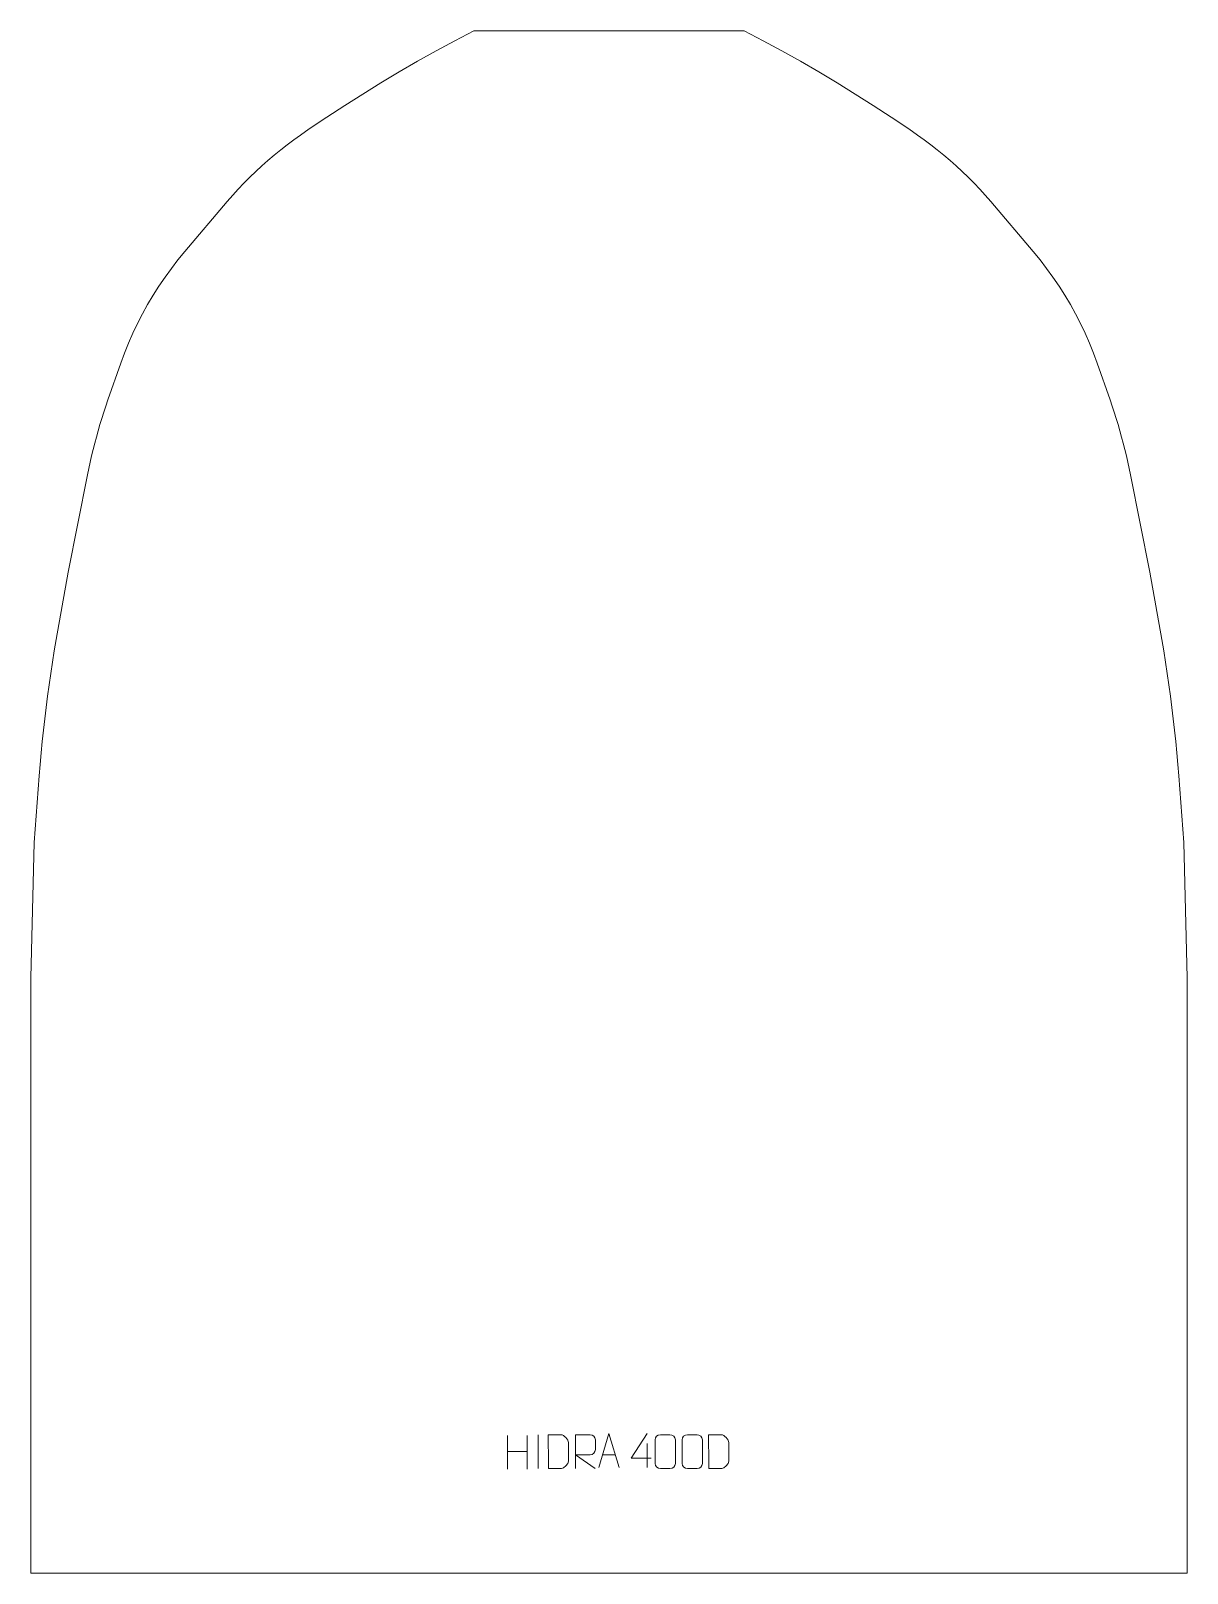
# Model space of a CAD drawing. Header units: millimetres. Extents: x -427 to 428, y 595 to 1735.
import ezdxf

# ---------------------------------------------------------------- set-up
doc = ezdxf.new("R2010")
doc.units = ezdxf.units.MM
doc.header["$MEASUREMENT"] = 0
doc.layers.add('layer 1', color=7, linetype='Continuous')

msp = doc.modelspace()

# ---------------------------------------------------------------- linework, layer by layer
at = {"layer": 'layer 1', "color": 242, "lineweight": 9}
msp.add_open_spline([(-99.4261, 1734.7358), (-99.4261, 1734.7358), (100.5733, 1734.7358), (100.5733, 1734.7358), (100.5733, 1734.7358), (100.5733, 1734.7358), (114.5157, 1727.4276), (114.5157, 1727.4276), (114.5157, 1727.4276), (114.5157, 1727.4276), (128.355, 1719.9272), (128.355, 1719.9272), (128.355, 1719.9272), (128.355, 1719.9272), (142.0896, 1712.2373), (142.0896, 1712.2373), (142.0896, 1712.2373), (142.0896, 1712.2373), (155.7172, 1704.3594), (155.7172, 1704.3594), (155.7172, 1704.3594), (155.7172, 1704.3594), (169.2357, 1696.2941), (169.2357, 1696.2941), (169.2357, 1696.2941), (169.2357, 1696.2941), (182.6402, 1688.0436), (182.6402, 1688.0436), (182.6402, 1688.0436), (182.6402, 1688.0436), (195.9312, 1679.6085), (195.9312, 1679.6085), (195.9312, 1679.6085), (195.9312, 1679.6085), (209.1042, 1670.9926), (209.1042, 1670.9926), (209.1042, 1670.9926), (209.1042, 1670.9926), (222.1578, 1662.1955), (222.1578, 1662.1955), (222.1578, 1662.1955), (222.1578, 1662.1955), (228.6229, 1657.7069), (228.6229, 1657.7069), (228.6229, 1657.7069), (228.6229, 1657.7069), (233.608, 1654.1656), (233.608, 1654.1656), (233.608, 1654.1656), (233.608, 1654.1656), (238.5158, 1650.5179), (238.5158, 1650.5179), (238.5158, 1650.5179), (238.5158, 1650.5179), (243.3432, 1646.7644), (243.3432, 1646.7644), (243.3432, 1646.7644), (243.3432, 1646.7644), (248.0878, 1642.9084), (248.0878, 1642.9084), (248.0878, 1642.9084), (248.0878, 1642.9084), (252.7481, 1638.9497), (252.7481, 1638.9497), (252.7481, 1638.9497), (252.7481, 1638.9497), (257.3228, 1634.8915), (257.3228, 1634.8915), (257.3228, 1634.8915), (257.3228, 1634.8915), (261.8067, 1630.7355), (261.8067, 1630.7355), (261.8067, 1630.7355), (261.8067, 1630.7355), (266.2015, 1626.483), (266.2015, 1626.483), (266.2015, 1626.483), (266.2015, 1626.483), (270.5024, 1622.1371), (270.5024, 1622.1371), (270.5024, 1622.1371), (270.5024, 1622.1371), (274.7082, 1617.6982), (274.7082, 1617.6982), (274.7082, 1617.6982), (274.7082, 1617.6982), (278.817, 1613.1711), (278.817, 1613.1711), (278.817, 1613.1711), (278.817, 1613.1711), (282.8276, 1608.5547), (282.8276, 1608.5547), (282.8276, 1608.5547), (282.8276, 1608.5547), (314.2004, 1571.6451), (314.2004, 1571.6451), (314.2004, 1571.6451), (314.2004, 1571.6451), (319.2759, 1565.4856), (319.2759, 1565.4856), (319.2759, 1565.4856), (319.2759, 1565.4856), (324.1606, 1559.1719), (324.1606, 1559.1719), (324.1606, 1559.1719), (324.1606, 1559.1719), (328.8501, 1552.7123), (328.8501, 1552.7123), (328.8501, 1552.7123), (328.8501, 1552.7123), (333.3384, 1546.1124), (333.3384, 1546.1124), (333.3384, 1546.1124), (333.3384, 1546.1124), (337.6227, 1539.377), (337.6227, 1539.377), (337.6227, 1539.377), (337.6227, 1539.377), (341.6984, 1532.5148), (341.6984, 1532.5148), (341.6984, 1532.5148), (341.6984, 1532.5148), (345.5623, 1525.5298), (345.5623, 1525.5298), (345.5623, 1525.5298), (345.5623, 1525.5298), (349.2097, 1518.4302), (349.2097, 1518.4302), (349.2097, 1518.4302), (349.2097, 1518.4302), (352.6378, 1511.2214), (352.6378, 1511.2214), (352.6378, 1511.2214), (352.6378, 1511.2214), (355.8437, 1503.9119), (355.8437, 1503.9119), (355.8437, 1503.9119), (355.8437, 1503.9119), (358.8245, 1496.5067), (358.8245, 1496.5067), (358.8245, 1496.5067), (358.8245, 1496.5067), (361.5759, 1489.0142), (361.5759, 1489.0142), (361.5759, 1489.0142), (361.5759, 1489.0142), (371.0749, 1461.876), (371.0749, 1461.876), (371.0749, 1461.876), (371.0749, 1461.876), (372.6288, 1457.3498), (372.6288, 1457.3498), (372.6288, 1457.3498), (372.6288, 1457.3498), (374.1308, 1452.8074), (374.1308, 1452.8074), (374.1308, 1452.8074), (374.1308, 1452.8074), (375.5798, 1448.2484), (375.5798, 1448.2484), (375.5798, 1448.2484), (375.5798, 1448.2484), (376.976, 1443.6716), (376.976, 1443.6716), (376.976, 1443.6716), (376.976, 1443.6716), (378.3178, 1439.0794), (378.3178, 1439.0794), (378.3178, 1439.0794), (378.3178, 1439.0794), (379.608, 1434.4716), (379.608, 1434.4716), (379.608, 1434.4716), (379.608, 1434.4716), (380.843, 1429.8497), (380.843, 1429.8497), (380.843, 1429.8497), (380.843, 1429.8497), (382.025, 1425.2134), (382.025, 1425.2134), (382.025, 1425.2134), (382.025, 1425.2134), (383.1531, 1420.5637), (383.1531, 1420.5637), (383.1531, 1420.5637), (383.1531, 1420.5637), (384.228, 1415.9021), (384.228, 1415.9021), (384.228, 1415.9021), (384.228, 1415.9021), (385.2475, 1411.227), (385.2475, 1411.227), (385.2475, 1411.227), (385.2475, 1411.227), (386.2123, 1406.541), (386.2123, 1406.541), (386.2123, 1406.541), (386.2123, 1406.541), (400.5738, 1334.7359), (400.5738, 1334.7359), (400.5738, 1334.7359), (400.5738, 1334.7359), (409.3233, 1284.7359), (409.3233, 1284.7359), (409.3233, 1284.7359), (409.3233, 1284.7359), (410.7471, 1276.4035), (410.7471, 1276.4035), (410.7471, 1276.4035), (410.7471, 1276.4035), (412.101, 1268.0601), (412.101, 1268.0601), (412.101, 1268.0601), (412.101, 1268.0601), (413.388, 1259.7057), (413.388, 1259.7057), (413.388, 1259.7057), (413.388, 1259.7057), (414.6053, 1251.3401), (414.6053, 1251.3401), (414.6053, 1251.3401), (414.6053, 1251.3401), (415.754, 1242.9657), (415.754, 1242.9657), (415.754, 1242.9657), (415.754, 1242.9657), (416.8346, 1234.5816), (416.8346, 1234.5816), (416.8346, 1234.5816), (416.8346, 1234.5816), (417.8454, 1226.1897), (417.8454, 1226.1897), (417.8454, 1226.1897), (417.8454, 1226.1897), (418.788, 1217.7887), (418.788, 1217.7887), (418.788, 1217.7887), (418.788, 1217.7887), (419.662, 1209.3814), (419.662, 1209.3814), (419.662, 1209.3814), (419.662, 1209.3814), (420.4676, 1200.9661), (420.4676, 1200.9661), (420.4676, 1200.9661), (420.4676, 1200.9661), (421.2028, 1192.5454), (421.2028, 1192.5454), (421.2028, 1192.5454), (421.2028, 1192.5454), (421.8694, 1184.1193), (421.8694, 1184.1193), (421.8694, 1184.1193), (421.8694, 1184.1193), (425.5731, 1134.7364), (425.5731, 1134.7364), (425.5731, 1134.7364), (425.5731, 1134.7364), (428.074, 1034.7366), (428.074, 1034.7366), (428.074, 1034.7366), (428.074, 1034.7366), (428.074, 594.7367), (428.074, 594.7367), (428.074, 594.7367), (428.074, 594.7367), (-426.9265, 594.7367), (-426.9265, 594.7367), (-426.9265, 594.7367), (-426.9265, 594.7367), (-426.9265, 1034.7366), (-426.9265, 1034.7366), (-426.9265, 1034.7366), (-426.9265, 1034.7366), (-424.4256, 1134.7364), (-424.4256, 1134.7364), (-424.4256, 1134.7364), (-424.4256, 1134.7364), (-420.7232, 1184.1193), (-420.7232, 1184.1193), (-420.7232, 1184.1193), (-420.7232, 1184.1193), (-420.0553, 1192.5454), (-420.0553, 1192.5454), (-420.0553, 1192.5454), (-420.0553, 1192.5454), (-419.3204, 1200.9661), (-419.3204, 1200.9661), (-419.3204, 1200.9661), (-419.3204, 1200.9661), (-418.5148, 1209.3814), (-418.5148, 1209.3814), (-418.5148, 1209.3814), (-418.5148, 1209.3814), (-417.6417, 1217.7887), (-417.6417, 1217.7887), (-417.6417, 1217.7887), (-417.6417, 1217.7887), (-416.6982, 1226.1897), (-416.6982, 1226.1897), (-416.6982, 1226.1897), (-416.6982, 1226.1897), (-415.6871, 1234.5816), (-415.6871, 1234.5816), (-415.6871, 1234.5816), (-415.6871, 1234.5816), (-414.6068, 1242.9657), (-414.6068, 1242.9657), (-414.6068, 1242.9657), (-414.6068, 1242.9657), (-413.4578, 1251.3401), (-413.4578, 1251.3401), (-413.4578, 1251.3401), (-413.4578, 1251.3401), (-412.2396, 1259.7057), (-412.2396, 1259.7057), (-412.2396, 1259.7057), (-412.2396, 1259.7057), (-410.9538, 1268.0601), (-410.9538, 1268.0601), (-410.9538, 1268.0601), (-410.9538, 1268.0601), (-409.5995, 1276.4035), (-409.5995, 1276.4035), (-409.5995, 1276.4035), (-409.5995, 1276.4035), (-408.1758, 1284.7359), (-408.1758, 1284.7359), (-408.1758, 1284.7359), (-408.1758, 1284.7359), (-399.4263, 1334.7359), (-399.4263, 1334.7359), (-399.4263, 1334.7359), (-399.4263, 1334.7359), (-385.0648, 1406.541), (-385.0648, 1406.541), (-385.0648, 1406.541), (-385.0648, 1406.541), (-384.0991, 1411.227), (-384.0991, 1411.227), (-384.0991, 1411.227), (-384.0991, 1411.227), (-383.0795, 1415.9021), (-383.0795, 1415.9021), (-383.0795, 1415.9021), (-383.0795, 1415.9021), (-382.0055, 1420.5637), (-382.0055, 1420.5637), (-382.0055, 1420.5637), (-382.0055, 1420.5637), (-380.8778, 1425.2134), (-380.8778, 1425.2134), (-380.8778, 1425.2134), (-380.8778, 1425.2134), (-379.6955, 1429.8497), (-379.6955, 1429.8497), (-379.6955, 1429.8497), (-379.6955, 1429.8497), (-378.4595, 1434.4716), (-378.4595, 1434.4716), (-378.4595, 1434.4716), (-378.4595, 1434.4716), (-377.1706, 1439.0794), (-377.1706, 1439.0794), (-377.1706, 1439.0794), (-377.1706, 1439.0794), (-375.8285, 1443.6716), (-375.8285, 1443.6716), (-375.8285, 1443.6716), (-375.8285, 1443.6716), (-374.4323, 1448.2484), (-374.4323, 1448.2484), (-374.4323, 1448.2484), (-374.4323, 1448.2484), (-372.9836, 1452.8074), (-372.9836, 1452.8074), (-372.9836, 1452.8074), (-372.9836, 1452.8074), (-371.4813, 1457.3498), (-371.4813, 1457.3498), (-371.4813, 1457.3498), (-371.4813, 1457.3498), (-369.9274, 1461.876), (-369.9274, 1461.876), (-369.9274, 1461.876), (-369.9274, 1461.876), (-360.4287, 1489.0142), (-360.4287, 1489.0142), (-360.4287, 1489.0142), (-360.4287, 1489.0142), (-357.6773, 1496.5067), (-357.6773, 1496.5067), (-357.6773, 1496.5067), (-357.6773, 1496.5067), (-354.6962, 1503.9119), (-354.6962, 1503.9119), (-354.6962, 1503.9119), (-354.6962, 1503.9119), (-351.4902, 1511.2214), (-351.4902, 1511.2214), (-351.4902, 1511.2214), (-351.4902, 1511.2214), (-348.0625, 1518.4302), (-348.0625, 1518.4302), (-348.0625, 1518.4302), (-348.0625, 1518.4302), (-344.4148, 1525.5298), (-344.4148, 1525.5298), (-344.4148, 1525.5298), (-344.4148, 1525.5298), (-340.5512, 1532.5148), (-340.5512, 1532.5148), (-340.5512, 1532.5148), (-340.5512, 1532.5148), (-336.4755, 1539.377), (-336.4755, 1539.377), (-336.4755, 1539.377), (-336.4755, 1539.377), (-332.1912, 1546.1124), (-332.1912, 1546.1124), (-332.1912, 1546.1124), (-332.1912, 1546.1124), (-327.7026, 1552.7123), (-327.7026, 1552.7123), (-327.7026, 1552.7123), (-327.7026, 1552.7123), (-323.0134, 1559.1719), (-323.0134, 1559.1719), (-323.0134, 1559.1719), (-323.0134, 1559.1719), (-318.1287, 1565.4856), (-318.1287, 1565.4856), (-318.1287, 1565.4856), (-318.1287, 1565.4856), (-313.0532, 1571.6451), (-313.0532, 1571.6451), (-313.0532, 1571.6451), (-313.0532, 1571.6451), (-281.6801, 1608.5547), (-281.6801, 1608.5547), (-281.6801, 1608.5547), (-281.6801, 1608.5547), (-277.6698, 1613.1711), (-277.6698, 1613.1711), (-277.6698, 1613.1711), (-277.6698, 1613.1711), (-273.561, 1617.6982), (-273.561, 1617.6982), (-273.561, 1617.6982), (-273.561, 1617.6982), (-269.3549, 1622.1371), (-269.3549, 1622.1371), (-269.3549, 1622.1371), (-269.3549, 1622.1371), (-265.054, 1626.483), (-265.054, 1626.483), (-265.054, 1626.483), (-265.054, 1626.483), (-260.6595, 1630.7355), (-260.6595, 1630.7355), (-260.6595, 1630.7355), (-260.6595, 1630.7355), (-256.1743, 1634.8915), (-256.1743, 1634.8915), (-256.1743, 1634.8915), (-256.1743, 1634.8915), (-251.6009, 1638.9497), (-251.6009, 1638.9497), (-251.6009, 1638.9497), (-251.6009, 1638.9497), (-246.9403, 1642.9084), (-246.9403, 1642.9084), (-246.9403, 1642.9084), (-246.9403, 1642.9084), (-242.1957, 1646.7644), (-242.1957, 1646.7644), (-242.1957, 1646.7644), (-242.1957, 1646.7644), (-237.3686, 1650.5179), (-237.3686, 1650.5179), (-237.3686, 1650.5179), (-237.3686, 1650.5179), (-232.4608, 1654.1656), (-232.4608, 1654.1656), (-232.4608, 1654.1656), (-232.4608, 1654.1656), (-227.4757, 1657.7069), (-227.4757, 1657.7069), (-227.4757, 1657.7069), (-227.4757, 1657.7069), (-221.0106, 1662.1955), (-221.0106, 1662.1955), (-221.0106, 1662.1955), (-221.0106, 1662.1955), (-207.9567, 1670.9926), (-207.9567, 1670.9926), (-207.9567, 1670.9926), (-207.9567, 1670.9926), (-194.784, 1679.6085), (-194.784, 1679.6085), (-194.784, 1679.6085), (-194.784, 1679.6085), (-181.493, 1688.0436), (-181.493, 1688.0436), (-181.493, 1688.0436), (-181.493, 1688.0436), (-168.0872, 1696.2941), (-168.0872, 1696.2941), (-168.0872, 1696.2941), (-168.0872, 1696.2941), (-154.57, 1704.3594), (-154.57, 1704.3594), (-154.57, 1704.3594), (-154.57, 1704.3594), (-140.9424, 1712.2373), (-140.9424, 1712.2373), (-140.9424, 1712.2373), (-140.9424, 1712.2373), (-127.2075, 1719.9272), (-127.2075, 1719.9272), (-127.2075, 1719.9272), (-127.2075, 1719.9272), (-113.3681, 1727.4276), (-113.3681, 1727.4276), (-113.3681, 1727.4276), (-113.3681, 1727.4276), (-99.4261, 1734.7358), (-99.4261, 1734.7358)], degree=3, knots=[0, 0, 0, 0, 0.007518797, 0.007518797, 0.007518797, 0.007518797, 0.015037594, 0.015037594, 0.015037594, 0.015037594, 0.022556391, 0.022556391, 0.022556391, 0.022556391, 0.030075188, 0.030075188, 0.030075188, 0.030075188, 0.037593985, 0.037593985, 0.037593985, 0.037593985, 0.045112782, 0.045112782, 0.045112782, 0.045112782, 0.052631579, 0.052631579, 0.052631579, 0.052631579, 0.060150376, 0.060150376, 0.060150376, 0.060150376, 0.067669173, 0.067669173, 0.067669173, 0.067669173, 0.07518797, 0.07518797, 0.07518797, 0.07518797, 0.082706767, 0.082706767, 0.082706767, 0.082706767, 0.090225564, 0.090225564, 0.090225564, 0.090225564, 0.097744361, 0.097744361, 0.097744361, 0.097744361, 0.105263158, 0.105263158, 0.105263158, 0.105263158, 0.112781955, 0.112781955, 0.112781955, 0.112781955, 0.120300752, 0.120300752, 0.120300752, 0.120300752, 0.127819549, 0.127819549, 0.127819549, 0.127819549, 0.135338346, 0.135338346, 0.135338346, 0.135338346, 0.142857143, 0.142857143, 0.142857143, 0.142857143, 0.15037594, 0.15037594, 0.15037594, 0.15037594, 0.157894737, 0.157894737, 0.157894737, 0.157894737, 0.165413534, 0.165413534, 0.165413534, 0.165413534, 0.172932331, 0.172932331, 0.172932331, 0.172932331, 0.180451128, 0.180451128, 0.180451128, 0.180451128, 0.187969925, 0.187969925, 0.187969925, 0.187969925, 0.195488722, 0.195488722, 0.195488722, 0.195488722, 0.203007519, 0.203007519, 0.203007519, 0.203007519, 0.210526316, 0.210526316, 0.210526316, 0.210526316, 0.218045113, 0.218045113, 0.218045113, 0.218045113, 0.22556391, 0.22556391, 0.22556391, 0.22556391, 0.233082707, 0.233082707, 0.233082707, 0.233082707, 0.240601504, 0.240601504, 0.240601504, 0.240601504, 0.248120301, 0.248120301, 0.248120301, 0.248120301, 0.255639098, 0.255639098, 0.255639098, 0.255639098, 0.263157895, 0.263157895, 0.263157895, 0.263157895, 0.270676692, 0.270676692, 0.270676692, 0.270676692, 0.278195489, 0.278195489, 0.278195489, 0.278195489, 0.285714286, 0.285714286, 0.285714286, 0.285714286, 0.293233083, 0.293233083, 0.293233083, 0.293233083, 0.30075188, 0.30075188, 0.30075188, 0.30075188, 0.308270677, 0.308270677, 0.308270677, 0.308270677, 0.315789474, 0.315789474, 0.315789474, 0.315789474, 0.323308271, 0.323308271, 0.323308271, 0.323308271, 0.330827068, 0.330827068, 0.330827068, 0.330827068, 0.338345865, 0.338345865, 0.338345865, 0.338345865, 0.345864662, 0.345864662, 0.345864662, 0.345864662, 0.353383459, 0.353383459, 0.353383459, 0.353383459, 0.360902256, 0.360902256, 0.360902256, 0.360902256, 0.368421053, 0.368421053, 0.368421053, 0.368421053, 0.37593985, 0.37593985, 0.37593985, 0.37593985, 0.383458647, 0.383458647, 0.383458647, 0.383458647, 0.390977444, 0.390977444, 0.390977444, 0.390977444, 0.398496241, 0.398496241, 0.398496241, 0.398496241, 0.406015038, 0.406015038, 0.406015038, 0.406015038, 0.413533835, 0.413533835, 0.413533835, 0.413533835, 0.421052632, 0.421052632, 0.421052632, 0.421052632, 0.428571429, 0.428571429, 0.428571429, 0.428571429, 0.436090226, 0.436090226, 0.436090226, 0.436090226, 0.443609023, 0.443609023, 0.443609023, 0.443609023, 0.45112782, 0.45112782, 0.45112782, 0.45112782, 0.458646617, 0.458646617, 0.458646617, 0.458646617, 0.466165414, 0.466165414, 0.466165414, 0.466165414, 0.473684211, 0.473684211, 0.473684211, 0.473684211, 0.481203008, 0.481203008, 0.481203008, 0.481203008, 0.488721805, 0.488721805, 0.488721805, 0.488721805, 0.496240602, 0.496240602, 0.496240602, 0.496240602, 0.503759398, 0.503759398, 0.503759398, 0.503759398, 0.511278195, 0.511278195, 0.511278195, 0.511278195, 0.518796992, 0.518796992, 0.518796992, 0.518796992, 0.526315789, 0.526315789, 0.526315789, 0.526315789, 0.533834586, 0.533834586, 0.533834586, 0.533834586, 0.541353383, 0.541353383, 0.541353383, 0.541353383, 0.54887218, 0.54887218, 0.54887218, 0.54887218, 0.556390977, 0.556390977, 0.556390977, 0.556390977, 0.563909774, 0.563909774, 0.563909774, 0.563909774, 0.571428571, 0.571428571, 0.571428571, 0.571428571, 0.578947368, 0.578947368, 0.578947368, 0.578947368, 0.586466165, 0.586466165, 0.586466165, 0.586466165, 0.593984962, 0.593984962, 0.593984962, 0.593984962, 0.601503759, 0.601503759, 0.601503759, 0.601503759, 0.609022556, 0.609022556, 0.609022556, 0.609022556, 0.616541353, 0.616541353, 0.616541353, 0.616541353, 0.62406015, 0.62406015, 0.62406015, 0.62406015, 0.631578947, 0.631578947, 0.631578947, 0.631578947, 0.639097744, 0.639097744, 0.639097744, 0.639097744, 0.646616541, 0.646616541, 0.646616541, 0.646616541, 0.654135338, 0.654135338, 0.654135338, 0.654135338, 0.661654135, 0.661654135, 0.661654135, 0.661654135, 0.669172932, 0.669172932, 0.669172932, 0.669172932, 0.676691729, 0.676691729, 0.676691729, 0.676691729, 0.684210526, 0.684210526, 0.684210526, 0.684210526, 0.691729323, 0.691729323, 0.691729323, 0.691729323, 0.69924812, 0.69924812, 0.69924812, 0.69924812, 0.706766917, 0.706766917, 0.706766917, 0.706766917, 0.714285714, 0.714285714, 0.714285714, 0.714285714, 0.721804511, 0.721804511, 0.721804511, 0.721804511, 0.729323308, 0.729323308, 0.729323308, 0.729323308, 0.736842105, 0.736842105, 0.736842105, 0.736842105, 0.744360902, 0.744360902, 0.744360902, 0.744360902, 0.751879699, 0.751879699, 0.751879699, 0.751879699, 0.759398496, 0.759398496, 0.759398496, 0.759398496, 0.766917293, 0.766917293, 0.766917293, 0.766917293, 0.77443609, 0.77443609, 0.77443609, 0.77443609, 0.781954887, 0.781954887, 0.781954887, 0.781954887, 0.789473684, 0.789473684, 0.789473684, 0.789473684, 0.796992481, 0.796992481, 0.796992481, 0.796992481, 0.804511278, 0.804511278, 0.804511278, 0.804511278, 0.812030075, 0.812030075, 0.812030075, 0.812030075, 0.819548872, 0.819548872, 0.819548872, 0.819548872, 0.827067669, 0.827067669, 0.827067669, 0.827067669, 0.834586466, 0.834586466, 0.834586466, 0.834586466, 0.842105263, 0.842105263, 0.842105263, 0.842105263, 0.84962406, 0.84962406, 0.84962406, 0.84962406, 0.857142857, 0.857142857, 0.857142857, 0.857142857, 0.864661654, 0.864661654, 0.864661654, 0.864661654, 0.872180451, 0.872180451, 0.872180451, 0.872180451, 0.879699248, 0.879699248, 0.879699248, 0.879699248, 0.887218045, 0.887218045, 0.887218045, 0.887218045, 0.894736842, 0.894736842, 0.894736842, 0.894736842, 0.902255639, 0.902255639, 0.902255639, 0.902255639, 0.909774436, 0.909774436, 0.909774436, 0.909774436, 0.917293233, 0.917293233, 0.917293233, 0.917293233, 0.92481203, 0.92481203, 0.92481203, 0.92481203, 0.932330827, 0.932330827, 0.932330827, 0.932330827, 0.939849624, 0.939849624, 0.939849624, 0.939849624, 0.947368421, 0.947368421, 0.947368421, 0.947368421, 0.954887218, 0.954887218, 0.954887218, 0.954887218, 0.962406015, 0.962406015, 0.962406015, 0.962406015, 0.969924812, 0.969924812, 0.969924812, 0.969924812, 0.977443609, 0.977443609, 0.977443609, 0.977443609, 0.984962406, 0.984962406, 0.984962406, 0.984962406, 1, 1, 1, 1], dxfattribs=at)
at = {"layer": 'layer 1', "color": 250, "lineweight": 9}
for points in [[(-74.5032, 696.4642), (-74.5032, 696.4642), (-74.5032, 671.6867), (-74.5032, 671.6867)], [(-59.8599, 696.4642), (-59.8599, 696.4642), (-59.8599, 671.5107), (-59.8599, 671.5107)], [(-51.8599, 697.0694), (-51.8599, 697.0694), (-51.8599, 672.0953), (-51.8599, 672.0953)], [(-74.5032, 684.5819), (-74.5032, 684.5819), (-59.8599, 684.5823), (-59.8599, 684.5823)], [(28.7959, 690.6027), (28.7959, 690.6027), (28.7959, 672.938), (28.7959, 672.938)], [(-4.1042, 682.1977), (-4.1042, 682.1977), (5.3915, 682.1977), (5.3915, 682.1977)]]:
    msp.add_open_spline(points, degree=3, dxfattribs=at)
for points, knots in [([(-44.2522, 672.1337), (-41.9204, 672.1341), (-36.9702, 672.1101), (-34.6387, 672.1098), (-34.6387, 672.1098), (-32.7137, 672.0044), (-29.3951, 675.546), (-29.4063, 677.5633), (-29.4063, 677.5633), (-29.4067, 683.3334), (-29.4067, 685.5031), (-29.4063, 691.2724), (-29.4063, 691.2724), (-29.4106, 693.4105), (-32.7851, 697.0706), (-34.9375, 697.0571), (-34.9375, 697.0571), (-37.2632, 697.0571), (-41.9875, 697.0571), (-44.3136, 697.0571), (-44.3136, 697.0571), (-44.3132, 691.3102), (-44.2519, 677.881), (-44.2522, 672.1337)], [0, 0, 0, 0, 0.142857143, 0.142857143, 0.142857143, 0.142857143, 0.285714286, 0.285714286, 0.285714286, 0.285714286, 0.428571429, 0.428571429, 0.428571429, 0.428571429, 0.571428571, 0.571428571, 0.571428571, 0.571428571, 0.714285714, 0.714285714, 0.714285714, 0.714285714, 1, 1, 1, 1]), ([(-24.192, 672.1056), (-24.192, 672.1056), (-24.192, 697.0591), (-24.192, 697.0591), (-24.192, 697.0591), (-20.5972, 697.0591), (-17.0017, 697.0591), (-13.4065, 697.0591), (-13.4065, 697.0591), (-11.0812, 697.0214), (-9.5239, 695.5314), (-9.528, 693.165), (-9.528, 693.165), (-9.5284, 691.1295), (-9.5284, 688.0701), (-9.528, 686.0341), (-9.528, 686.0341), (-9.5345, 684.1586), (-11.3468, 682.2168), (-13.3563, 682.1977), (-13.3563, 682.1977), (-13.3563, 682.1977), (-24.192, 682.1977), (-24.192, 682.1977), (-24.192, 682.1977), (-24.192, 682.1977), (-9.5373, 672.1056), (-9.5373, 672.1056)], [0, 0, 0, 0, 0.125, 0.125, 0.125, 0.125, 0.25, 0.25, 0.25, 0.25, 0.375, 0.375, 0.375, 0.375, 0.5, 0.5, 0.5, 0.5, 0.625, 0.625, 0.625, 0.625, 0.75, 0.75, 0.75, 0.75, 1, 1, 1, 1]), ([(-6.8268, 672.9483), (-6.8268, 672.9483), (0.5442, 697.9018), (0.5442, 697.9018), (0.5442, 697.9018), (0.5442, 697.9018), (8.1141, 672.9483), (8.1141, 672.9483)], [0, 0, 0, 0, 0.333333333, 0.333333333, 0.333333333, 0.333333333, 1, 1, 1, 1]), ([(31.74, 679.8416), (31.74, 679.8416), (16.9183, 679.8416), (16.9183, 679.8416), (16.9183, 679.8416), (16.9183, 679.8416), (28.7959, 697.9121), (28.7959, 697.9121)], [0, 0, 0, 0, 0.333333333, 0.333333333, 0.333333333, 0.333333333, 1, 1, 1, 1]), ([(38.5594, 697.0816), (40.9255, 697.0816), (43.292, 697.0816), (45.6585, 697.0816), (45.6585, 697.0816), (47.639, 697.1172), (49.665, 695.6229), (49.6921, 693.1808), (49.6921, 693.1808), (49.6917, 687.4234), (49.6917, 681.6656), (49.6921, 675.9074), (49.6921, 675.9074), (49.55, 673.5798), (47.8436, 672.0975), (45.6585, 672.0867), (45.6585, 672.0867), (43.2861, 672.0871), (40.9137, 672.0871), (38.5417, 672.0867), (38.5417, 672.0867), (36.5832, 671.9811), (34.5768, 673.869), (34.5882, 675.89), (34.5882, 675.89), (34.5886, 681.6706), (34.5886, 687.4509), (34.5882, 693.2307), (34.5882, 693.2307), (34.5925, 695.3727), (36.3696, 697.0952), (38.5594, 697.0816)], [0, 0, 0, 0, 0.111111111, 0.111111111, 0.111111111, 0.111111111, 0.222222222, 0.222222222, 0.222222222, 0.222222222, 0.333333333, 0.333333333, 0.333333333, 0.333333333, 0.444444444, 0.444444444, 0.444444444, 0.444444444, 0.555555556, 0.555555556, 0.555555556, 0.555555556, 0.666666667, 0.666666667, 0.666666667, 0.666666667, 0.777777778, 0.777777778, 0.777777778, 0.777777778, 1, 1, 1, 1]), ([(58.5594, 697.0816), (60.9255, 697.0816), (63.292, 697.0816), (65.6585, 697.0816), (65.6585, 697.0816), (67.639, 697.1172), (69.665, 695.6229), (69.6921, 693.1808), (69.6921, 693.1808), (69.6917, 687.4234), (69.6917, 681.6656), (69.6921, 675.9074), (69.6921, 675.9074), (69.55, 673.5798), (67.8436, 672.0975), (65.6585, 672.0867), (65.6585, 672.0867), (63.2861, 672.0871), (60.9137, 672.0871), (58.5417, 672.0867), (58.5417, 672.0867), (56.5832, 671.9811), (54.5768, 673.869), (54.5882, 675.89), (54.5882, 675.89), (54.5886, 681.6706), (54.5886, 687.4509), (54.5882, 693.2307), (54.5882, 693.2307), (54.5925, 695.3727), (56.3696, 697.0952), (58.5594, 697.0816)], [0, 0, 0, 0, 0.111111111, 0.111111111, 0.111111111, 0.111111111, 0.222222222, 0.222222222, 0.222222222, 0.222222222, 0.333333333, 0.333333333, 0.333333333, 0.333333333, 0.444444444, 0.444444444, 0.444444444, 0.444444444, 0.555555556, 0.555555556, 0.555555556, 0.555555556, 0.666666667, 0.666666667, 0.666666667, 0.666666667, 0.777777778, 0.777777778, 0.777777778, 0.777777778, 1, 1, 1, 1]), ([(74.2995, 672.0955), (76.6313, 672.0959), (81.5815, 672.0719), (83.913, 672.0716), (83.913, 672.0716), (85.838, 671.9662), (89.1566, 675.5078), (89.1454, 677.5251), (89.1454, 677.5251), (89.145, 683.2952), (89.145, 685.4649), (89.1454, 691.2342), (89.1454, 691.2342), (89.1411, 693.3723), (85.7666, 697.0324), (83.6142, 697.0189), (83.6142, 697.0189), (81.2885, 697.0189), (76.5642, 697.0189), (74.2381, 697.0189), (74.2381, 697.0189), (74.2385, 691.272), (74.2998, 677.8428), (74.2995, 672.0955)], [0, 0, 0, 0, 0.142857143, 0.142857143, 0.142857143, 0.142857143, 0.285714286, 0.285714286, 0.285714286, 0.285714286, 0.428571429, 0.428571429, 0.428571429, 0.428571429, 0.571428571, 0.571428571, 0.571428571, 0.571428571, 0.714285714, 0.714285714, 0.714285714, 0.714285714, 1, 1, 1, 1])]:
    msp.add_open_spline(points, degree=3, knots=knots, dxfattribs=at)

doc.saveas('drawing.dxf')
